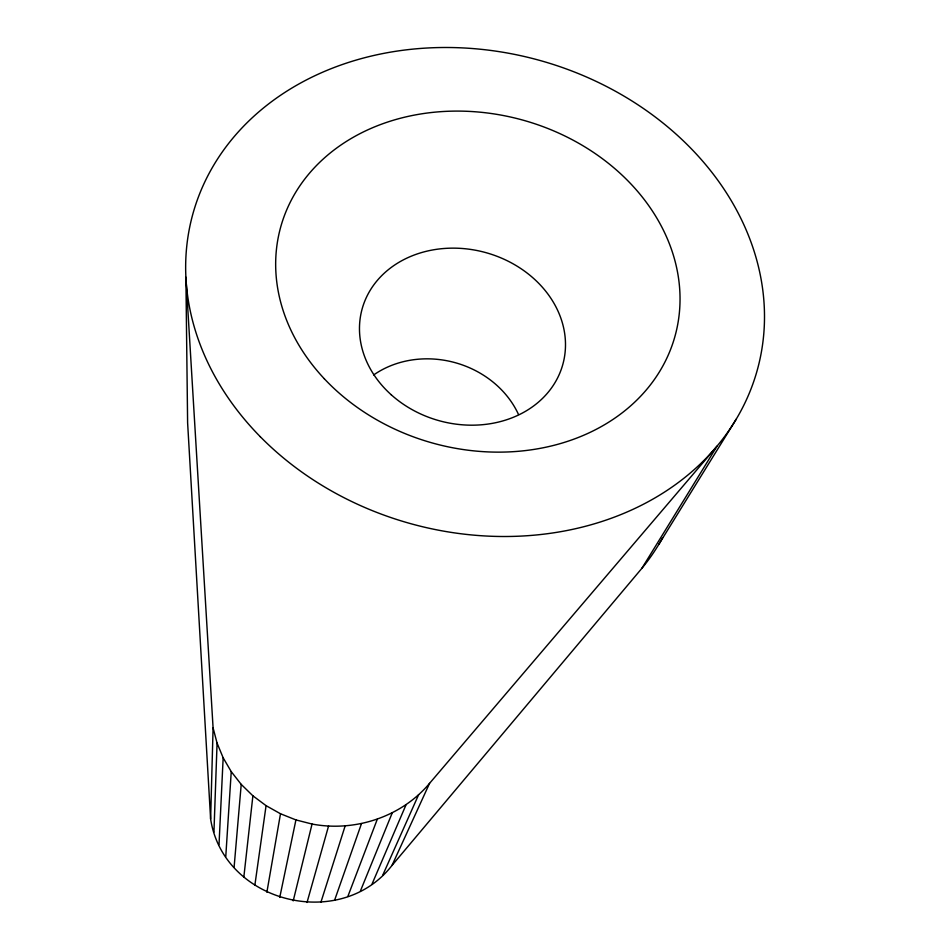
<?xml version="1.0" encoding="UTF-8"?>
<svg xmlns="http://www.w3.org/2000/svg" width="950" height="950" viewBox="0 0 950 950"><rect width="100%" height="100%" fill="white"/><g stroke="black" fill="none" stroke-linecap="round" stroke-linejoin="round"><path stroke-width="1.43" d="M210.615 818.995L213.085 727.902L185.891 277.21L187.613 422.798L210.615 818.995C223.452 902.714 340.397 932.092 392.017 865.414L641.867 568.337A251.513 217.526 15.5 0 0 662.589 537.807M213.94 832.069L217.075 743.114L213.085 727.902M219.023 844.633L223.155 757.791L217.075 743.114M225.779 856.472L231.242 771.637L223.155 757.791M234.092 867.338L241.217 784.391L231.242 771.637M243.841 877.052L252.89 795.815L241.217 784.391M254.838 885.4L266.071 805.659L252.89 795.815M266.879 892.24L280.499 813.758L266.071 805.659M279.751 897.429L295.925 819.921L280.499 813.758M293.217 900.873L312.051 824.042C354.789 832.188 401.434 816.953 429.554 783.358L717.072 446.12L641.867 568.337M307.016 902.5L328.558 826.049M320.898 902.286L345.147 825.906M334.59 900.256L361.487 823.614M347.854 896.432L377.293 819.232M360.454 890.91L392.243 812.867M372.139 883.797L406.101 804.65M382.719 875.247L418.606 794.746M392.017 865.414L429.554 783.358M658.956 544.148L736.203 419.211M295.925 819.921L312.051 824.042M373.683 374.941A92.744 80.702 15.5 0 1 518.486 414.449M260.336 436.762A292.802 240.445 15.4 0 0 750.464 390.331A292.802 240.445 15.4 0 0 414.39 48.973A292.802 240.445 15.4 0 0 260.336 436.762M324.389 378.848A204.559 167.651 15.4 0 0 668.562 354.35A204.559 167.651 15.4 0 0 440.562 111.684A204.559 167.651 15.4 0 0 324.389 378.848M391.139 394.689A104.108 87.222 15.4 0 0 562.495 365.572A104.108 87.222 15.4 0 0 433.806 249.755A104.108 87.222 15.4 0 0 391.139 394.689"/></g></svg>
